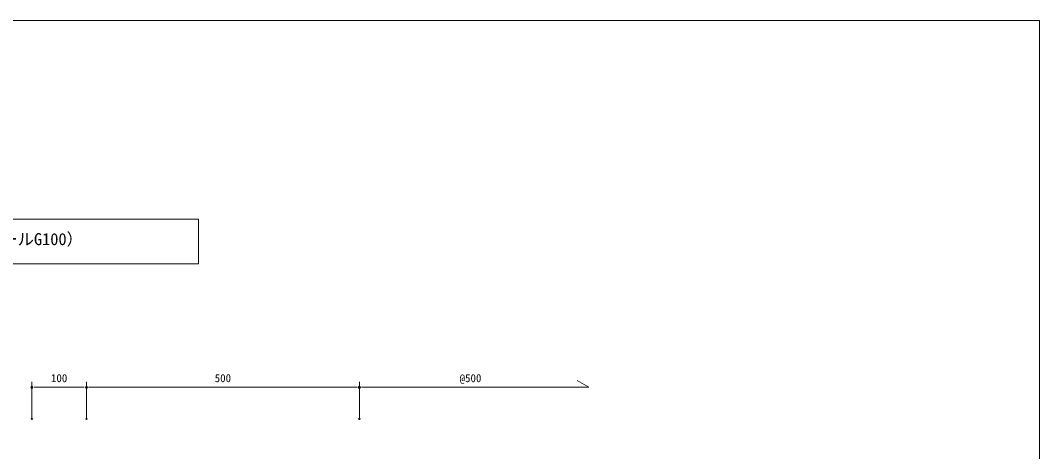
# Model space of a CAD drawing. Units: millimetres, scale not verified. Extents: x -1485 to 1485, y -1050 to 1050.
# Drawn here: x -382 to 1485, y 260 to 1050 of the extents above; entities that cross this region are included whole.
import ezdxf
from ezdxf.enums import TextEntityAlignment as Align

# ---------------------------------------------------------------- set-up
doc = ezdxf.new("R2010")
doc.units = ezdxf.units.MM
doc.header["$LTSCALE"] = 4
doc.header["$PDMODE"] = 32
doc.header["$PDSIZE"] = 2
for name, color, linetype, lineweight in [('0-0_0', 7, 'Continuous', 18), ('0-8_sunpo', 7, 'Continuous', 18), ('0-9_MOJI', 7, 'Continuous', 18), ('0-E_DECKM', 7, 'Continuous', 18)]:
    doc.layers.add(name, color=color, linetype=linetype, lineweight=lineweight)
doc.layers.add('0-1_DEFPOINTS', color=7, linetype='Continuous')
doc.styles.add('ＭＳ ゴシック', font='')
doc.styles.get('ＭＳ ゴシック').set_extended_font_data('MS Gothic')

# ---------------------------------------------------------------- blocks, each defined once
blk = doc.blocks.new('_Dot')
at = {"layer": '0-0_0'}
for p, q in [((-0.5, 0), (-1, 0)), ((0.25, 0), (-0.25, 0))]:
    blk.add_line(p, q, dxfattribs=at)
blk.add_circle((0, 0), 0.25, dxfattribs=at)
blk = doc.blocks.new('D2')
at = {"layer": '0-1_DEFPOINTS'}
for p in [(1723.737, 1428.06), (1223.737, 1370.138), (1723.737, 1370.138)]:
    blk.add_point(p, dxfattribs=at)
at = {"layer": '0-8_sunpo'}
for p, q in [((1223.737, 1370.638), (1223.737, 1438.06)), ((1723.737, 1370.638), (1723.737, 1438.06)), ((1231.737, 1428.06), (1715.737, 1428.06))]:
    blk.add_line(p, q, dxfattribs=at)
at = {"layer": '0-8_sunpo', "xscale": 8, "yscale": 8, "rotation": 180}
blk.add_blockref('_Dot', (1223.737, 1428.06), dxfattribs=at)
at = {"layer": '0-8_sunpo', "xscale": 8, "yscale": 8}
blk.add_blockref('_Dot', (1723.737, 1428.06), dxfattribs=at)
at = {"layer": '0-8_sunpo', "style": 'ＭＳ ゴシック'}
blk.add_text('500', height=14.66, dxfattribs=at).set_placement((1458.737, 1433.06), align=Align.BOTTOM_LEFT)
blk = doc.blocks.new('D4')
at = {"layer": '0-1_DEFPOINTS'}
for p in [(1223.737, 1428.06), (1123.737, 1370.138), (1223.737, 1370.138)]:
    blk.add_point(p, dxfattribs=at)
at = {"layer": '0-8_sunpo'}
for p, q in [((1123.737, 1370.638), (1123.737, 1438.06)), ((1223.737, 1370.638), (1223.737, 1438.06)), ((1131.737, 1428.06), (1215.737, 1428.06))]:
    blk.add_line(p, q, dxfattribs=at)
at = {"layer": '0-8_sunpo', "xscale": 8, "yscale": 8, "rotation": 180}
blk.add_blockref('_Dot', (1123.737, 1428.06), dxfattribs=at)
at = {"layer": '0-8_sunpo', "xscale": 8, "yscale": 8}
blk.add_blockref('_Dot', (1223.737, 1428.06), dxfattribs=at)
at = {"layer": '0-8_sunpo', "style": 'ＭＳ ゴシック'}
blk.add_text('100', height=14.66, dxfattribs=at).set_placement((1158.737, 1433.06), align=Align.BOTTOM_LEFT)

msp = doc.modelspace()

# ---------------------------------------------------------------- linework, layer by layer
at = {"layer": '0-0_0'}
msp.add_lwpolyline([(-1485.07, -1050.018), (1484.93, -1050.018), (1484.93, 1049.982), (-1485.07, 1049.982)], close=True, dxfattribs=at)
at = {"layer": '0-8_sunpo'}
for p, q in [((238.667, 320.62), (238.667, 378.042)), ((246.667, 378.042), (659.344, 378.042)), ((659.344, 378.042), (637.693, 390.542))]:
    msp.add_line(p, q, dxfattribs=at)
at = {"layer": '0-9_MOJI'}
msp.add_lwpolyline([(-1083.767, 604.162), (-56.122, 604.162), (-56.122, 685.748), (-1083.767, 685.748)], close=True, dxfattribs=at)
at = {"layer": '0-E_DECKM'}
for p, q in [((-261.333, 363.747), (-261.333, 320.12)), ((238.667, 363.747), (238.667, 320.12))]:
    msp.add_line(p, q, dxfattribs=at)

# ---------------------------------------------------------------- block references
at = {"layer": '0-8_sunpo'}
for name in ['D4', 'D2']:
    msp.add_blockref(name, (-1485.07, -1050.018), dxfattribs=at)
at = {"layer": '0-8_sunpo', "xscale": 8, "yscale": 8, "rotation": 180}
msp.add_blockref('_Dot', (238.667, 378.042), dxfattribs=at)

# ---------------------------------------------------------------- texts
at = {"layer": '0-8_sunpo', "style": 'ＭＳ ゴシック'}
msp.add_text('@500', height=14.66, dxfattribs=at).set_placement((422.326, 383.042), align=Align.BOTTOM_LEFT)
at = {"layer": '0-9_MOJI', "style": 'ＭＳ ゴシック'}
msp.add_text('FD-U・S 納まり図（保護コンクリート / FDウォールG100）', height=21.99, dxfattribs=at).set_placement((-1062.019, 631.773), align=Align.BOTTOM_LEFT)

doc.saveas('drawing.dxf')
